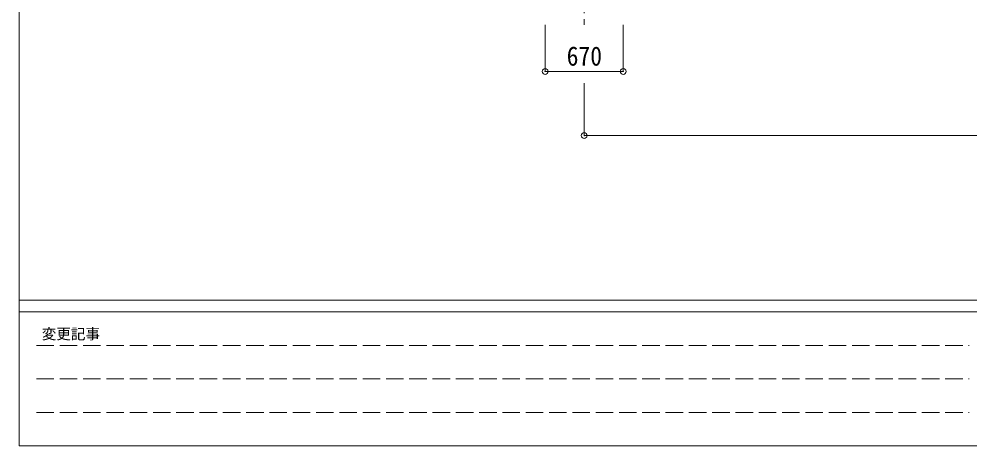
# Model space of a CAD drawing. Units: millimetres at full size, sheet at 1:50; details may follow other scales. Extents: x -14053 to 14053, y -9700 to 9700.
# Drawn here: x -14053 to -5891, y -9700 to -6038 of the extents above; entities that cross this region are included whole.
import ezdxf
from ezdxf.enums import TextEntityAlignment as Align

# ---------------------------------------------------------------- set-up
doc = ezdxf.new("R2010")
doc.units = ezdxf.units.MM
doc.header["$LTSCALE"] = 50
doc.header["$PDMODE"] = 32
doc.header["$PDSIZE"] = 50
doc.linetypes.add('CHAIN1', pattern=[8, 5, -1, 1, -1])
doc.linetypes.add('DASHED3', pattern=[4, 3, -1])
for name, color, linetype, lineweight in [('0-8_TABLE1', 6, 'Continuous', 9), ('0-F', 7, 'Continuous', 9), ('F-0', 7, 'Continuous', 9)]:
    doc.layers.add(name, color=color, linetype=linetype, lineweight=lineweight)
doc.styles.add('ＭＳ ゴシック', font='')
doc.styles.get('ＭＳ ゴシック').set_extended_font_data('MS Gothic')

msp = doc.modelspace()

# ---------------------------------------------------------------- linework, layer by layer
at = {"layer": '0-8_TABLE1'}
for p, q in [((-9537.5, -6487.7), (-8867.5, -6487.7)), ((-9202.5, -7037.7), (-1529.5, -7037.7))]:
    msp.add_line(p, q, dxfattribs=at)
at = {"layer": '0-F', "linetype": 'CHAIN1'}
msp.add_line((-9202.5, -5738.7), (-9202.5, -6087.7), dxfattribs=at)
at = {"layer": '0-F', "color": 6}
for p, q in [((-9537.5, -6487.7), (-9537.5, -6087.7)), ((-8867.5, -6487.7), (-8867.5, -6087.7)), ((-9202.5, -7037.7), (-9202.5, -6587.7))]:
    msp.add_line(p, q, dxfattribs=at)
for p in [(-9537.5, -6487.7), (-8867.5, -6487.7), (-9202.5, -7037.7)]:
    msp.add_point(p, dxfattribs=at)
at = {"layer": 'F-0', "color": 5, "lineweight": 5}
for p, q in [((-14053.43, 9700), (-14053.43, -9700)), ((-14053.43, -8450), (13346.57, -8450)), ((-14053.43, -8550), (8901.98, -8550)), ((-14053.43, -9700), (13346.57, -9700))]:
    msp.add_line(p, q, dxfattribs=at)
at = {"layer": 'F-0', "color": 4, "linetype": 'DASHED3'}
for p, q in [((-13903.43, -8837.5), (-5898.03, -8837.5)), ((-13903.43, -9125), (-5898.03, -9125)), ((-13903.43, -9412.5), (-5898.03, -9412.5))]:
    msp.add_line(p, q, dxfattribs=at)

# ---------------------------------------------------------------- texts
at = {"layer": '0-8_TABLE1', "color": 7, "style": 'ＭＳ ゴシック', "width": 0.9}
msp.add_text('670', height=165, dxfattribs=at).set_placement((-9352.5, -6487.7), align=Align.BOTTOM_LEFT)
at = {"layer": 'F-0', "style": 'ＭＳ ゴシック'}
msp.add_text('変更記事', height=91.64, dxfattribs=at).set_placement((-13858.06, -8812.5), align=Align.BOTTOM_LEFT)

doc.saveas('drawing.dxf')
